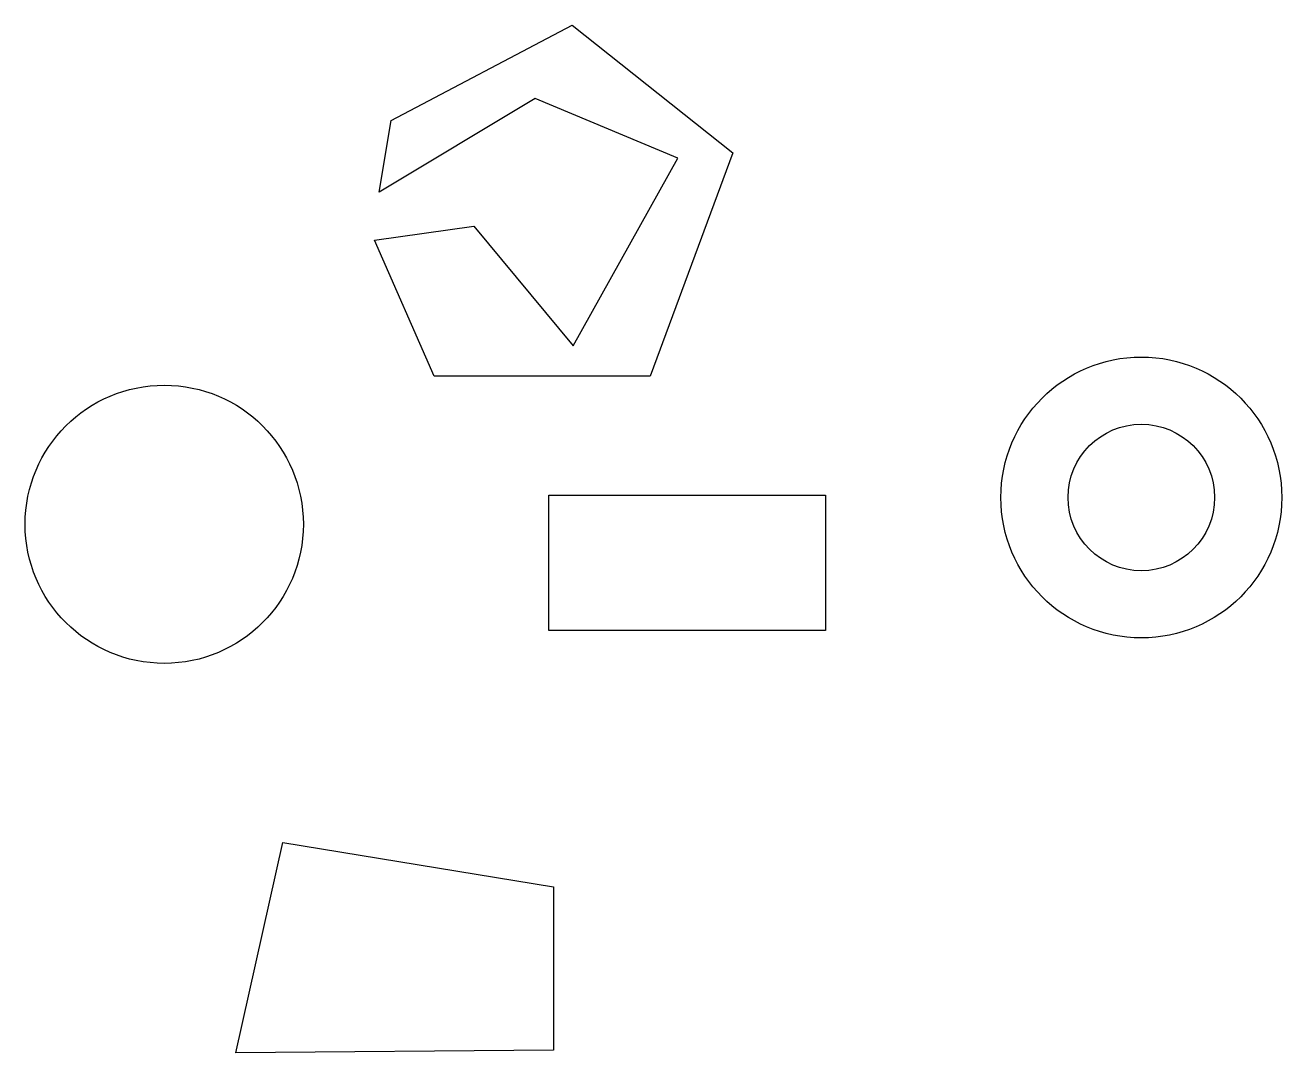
# Model space of a CAD drawing. Header units: millimetres. Extents: x 1709 to 2914, y 922 to 1908.
import ezdxf

# ---------------------------------------------------------------- set-up
doc = ezdxf.new("R2010")
doc.units = ezdxf.units.MM

msp = doc.modelspace()

# ---------------------------------------------------------------- linework, layer by layer
for points in [[(2060, 1816), (2233.6, 1907.6), (2387.8, 1785.2), (2308.5, 1571.1), (2101.4, 1571.1), (2044.1, 1701.5), (2139.3, 1714.7), (2234.5, 1600.2), (2334.9, 1779.9), (2198.3, 1837.1), (2048.5, 1747.3), (2060, 1816)], [(1911.2, 922), (1956.2, 1123.6), (2215.6, 1081.3), (2215.6, 924.5), (1911.2, 922)]]:
    msp.add_lwpolyline(points)
msp.add_lwpolyline([(2211.3, 1456.7), (2476.7, 1456.7), (2476.7, 1327), (2211.3, 1327)], close=True)
for centre, radius in [((2779.4, 1454.6), 134.7), ((1842.5, 1428.9), 133.4), ((2779.4, 1454.6), 70.3)]:
    msp.add_circle(centre, radius)

doc.saveas('drawing.dxf')
